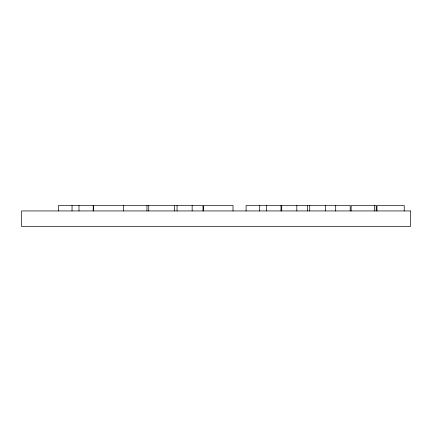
<?xml version="1.0" encoding="UTF-8"?>
<svg xmlns="http://www.w3.org/2000/svg" width="432" height="432" viewBox="0 0 432 432"><rect width="100%" height="100%" fill="white"/><g stroke="black" fill="none" stroke-linecap="round" stroke-linejoin="round"><path stroke-width="0.65" d="M148.597 205.508L58.433 205.508L58.433 210.94M174.625 205.508L202.997 205.508L202.997 210.94M404.233 210.94L404.233 205.508L376.947 205.508L376.947 210.94M376.213 210.94L376.213 205.508L351.14 205.508L351.14 210.94M374.571 205.508L374.571 210.94M350.179 210.94L350.179 205.508L246.094 205.508L246.094 210.94M335.702 205.508L335.702 210.94M325.496 205.508L325.496 210.94M309.722 205.508L309.722 210.94M307.676 205.508L307.676 210.94M296.827 205.508L296.827 210.94M281.734 205.508L281.734 210.94M280.984 205.508L280.984 210.94M266.641 205.508L266.641 210.94M259.708 205.508L259.708 210.94M233.01 210.94L233.01 205.508L203.607 205.508L203.607 210.94M192.148 205.508L192.148 210.94M177.055 205.508L177.055 210.94M174.328 210.94L174.328 205.508L148.754 205.508L148.754 210.94M146.956 205.508L146.956 210.94M123.525 205.508L123.525 210.94M93.323 205.508L93.323 210.94M93.215 205.508L93.215 210.94M78.98 205.508L78.98 210.94M72.041 205.508L72.041 210.94M410.4 210.94L21.6 210.94L21.6 226.492L410.4 226.492L410.4 210.94"/></g></svg>
